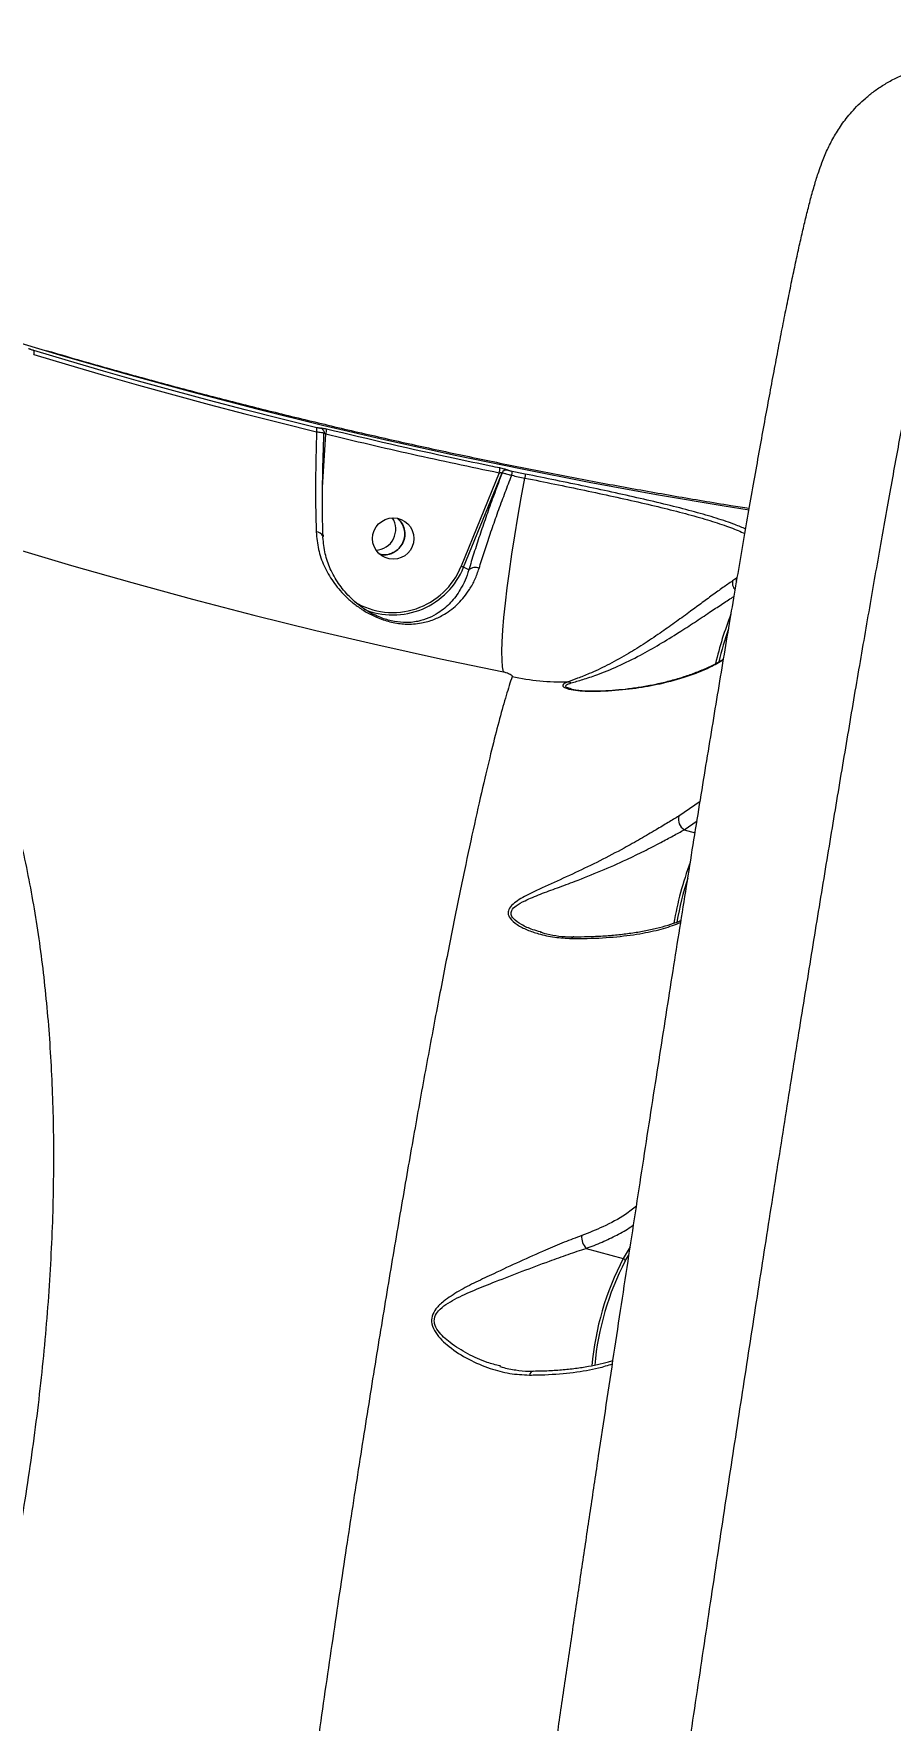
# Model space of a CAD drawing. Header units: millimetres. Extents: x -6901 to 7060, y -7557 to 6158.
# Drawn here: x 3838.4 to 4023.4, y -3463.3 to -3098.9 of the extents above; entities that cross this region are included whole.
import ezdxf

# ---------------------------------------------------------------- set-up
doc = ezdxf.new("R2010")
doc.units = ezdxf.units.MM
for name, color, linetype in [('DIKOM_ОБЪЕКТ', 7, 'Continuous'), ('DIKOM_РАЗМЕР_ЗОНА', 7, 'Continuous'), ('DIKOM_РАЗМЕР_ОБЪЕКТА', 7, 'Continuous')]:
    doc.layers.add(name, color=color, linetype=linetype)
doc.styles.add('style1', font='arial.ttf', dxfattribs={"width": 0.8})
doc.dimstyles.new('1-50', dxfattribs={"dimtxt": 300, "dimasz": 200, "dimexe": 100, "dimexo": 0, "dimgap": 100, "dimtad": 1, "dimtxsty": 'style1', "dimcen": 200, "dimclrd": 7, "dimclre": 7, "dimclrt": 7, "dimadec": 1, "dimazin": 2, "dimtfac": 1, "dimtmove": 0, "dimatfit": 2, "dimfxl": 0, "dimlwd": 25, "dimlwe": 18, "dimarcsym": 0})

# ---------------------------------------------------------------- blocks, each defined once
blk = doc.blocks.new('*D1')
at = {"layer": 'Defpoints', "color": 0, "transparency": 16777216}
for p in [(-4076.66, -462.32), (4983.51, -3127.59), (4983.51, -6854.07)]:
    blk.add_point(p, dxfattribs=at)
at = {"layer": 'DIKOM_РАЗМЕР_ОБЪЕКТА', "color": 7, "lineweight": 18, "transparency": 16777216}
for p, q in [((-4076.66, -462.32), (-4076.66, -6954.07)), ((4983.51, -3127.59), (4983.51, -6954.07))]:
    blk.add_line(p, q, dxfattribs=at)
at = {"layer": 'DIKOM_РАЗМЕР_ОБЪЕКТА', "color": 7, "lineweight": 25, "transparency": 16777216}
blk.add_line((-3876.66, -6854.07), (4783.51, -6854.07), dxfattribs=at)
at = {"layer": 'DIKOM_РАЗМЕР_ОБЪЕКТА', "color": 7, "transparency": 16777216}
for points in [[(-3876.66, -6820.74), (-3876.66, -6887.4), (-4076.66, -6854.07)], [(4783.51, -6820.74), (4783.51, -6887.4), (4983.51, -6854.07)]]:
    blk.add_solid(points, dxfattribs=at)
at = {"layer": 'DIKOM_РАЗМЕР_ОБЪЕКТА', "color": 7, "transparency": 16777216, "insert": (453.43, -6600.9), "char_height": 300, "attachment_point": 5, "style": 'style1'}
blk.add_mtext('9050', dxfattribs=at)
blk = doc.blocks.new('*D2')
at = {"layer": 'Defpoints', "color": 0, "transparency": 16777216}
for p in [(-1102.73, 4151.17), (-5819.23, -4492.42), (4721.24, -4492.42)]:
    blk.add_point(p, dxfattribs=at)
at = {"layer": 'DIKOM_РАЗМЕР_ОБЪЕКТА', "color": 7, "lineweight": 18, "transparency": 16777216}
for p, q in [((-1102.73, 4151.17), (-5919.23, 4151.17)), ((4721.24, -4492.42), (-5919.23, -4492.42))]:
    blk.add_line(p, q, dxfattribs=at)
at = {"layer": 'DIKOM_РАЗМЕР_ОБЪЕКТА', "color": 7, "lineweight": 25, "transparency": 16777216}
blk.add_line((-5819.23, 3951.17), (-5819.23, -4292.42), dxfattribs=at)
at = {"layer": 'DIKOM_РАЗМЕР_ОБЪЕКТА', "color": 7, "transparency": 16777216}
for points in [[(-5852.56, 3951.17), (-5785.89, 3951.17), (-5819.23, 4151.17)], [(-5852.56, -4292.42), (-5785.89, -4292.42), (-5819.23, -4492.42)]]:
    blk.add_solid(points, dxfattribs=at)
at = {"layer": 'DIKOM_РАЗМЕР_ОБЪЕКТА', "color": 7, "transparency": 16777216, "insert": (-6072.4, -170.63), "char_height": 300, "attachment_point": 5, "rotation": 90, "style": 'style1'}
blk.add_mtext('8650', dxfattribs=at)
blk = doc.blocks.new('*D3')
at = {"layer": 'Defpoints', "color": 0, "transparency": 16777216}
for p in [(-1553.27, 6158.28), (-6450.85, -6312.94), (5659.92, -6312.94)]:
    blk.add_point(p, dxfattribs=at)
at = {"layer": 'DIKOM_РАЗМЕР_ЗОНА', "color": 7, "lineweight": 18, "transparency": 16777216}
for p, q in [((-1553.27, 6158.28), (-6550.85, 6158.28)), ((5659.92, -6312.94), (-6550.85, -6312.94))]:
    blk.add_line(p, q, dxfattribs=at)
at = {"layer": 'DIKOM_РАЗМЕР_ЗОНА', "color": 7, "lineweight": 25, "transparency": 16777216}
blk.add_line((-6450.85, 5958.28), (-6450.85, -6112.94), dxfattribs=at)
at = {"layer": 'DIKOM_РАЗМЕР_ЗОНА', "color": 7, "transparency": 16777216}
for points in [[(-6484.18, 5958.28), (-6417.52, 5958.28), (-6450.85, 6158.28)], [(-6484.18, -6112.94), (-6417.52, -6112.94), (-6450.85, -6312.94)]]:
    blk.add_solid(points, dxfattribs=at)
at = {"layer": 'DIKOM_РАЗМЕР_ЗОНА', "color": 7, "transparency": 16777216, "insert": (-6704.02, -77.33), "char_height": 300, "attachment_point": 5, "rotation": 90, "style": 'style1'}
blk.add_mtext('12500', dxfattribs=at)
blk = doc.blocks.new('*D4')
at = {"layer": 'Defpoints', "color": 0, "transparency": 16777216}
for p in [(-5588.2, -1083.32), (7059.54, -2218.88), (7059.54, -7457.08)]:
    blk.add_point(p, dxfattribs=at)
at = {"layer": 'DIKOM_РАЗМЕР_ЗОНА', "color": 7, "lineweight": 18, "transparency": 16777216}
for p, q in [((-5588.2, -1083.32), (-5588.2, -7557.08)), ((7059.54, -2218.88), (7059.54, -7557.08))]:
    blk.add_line(p, q, dxfattribs=at)
at = {"layer": 'DIKOM_РАЗМЕР_ЗОНА', "color": 7, "lineweight": 25, "transparency": 16777216}
blk.add_line((-5388.2, -7457.08), (6859.54, -7457.08), dxfattribs=at)
at = {"layer": 'DIKOM_РАЗМЕР_ЗОНА', "color": 7, "transparency": 16777216}
for points in [[(-5388.2, -7423.74), (-5388.2, -7490.41), (-5588.2, -7457.08)], [(6859.54, -7423.74), (6859.54, -7490.41), (7059.54, -7457.08)]]:
    blk.add_solid(points, dxfattribs=at)
at = {"layer": 'DIKOM_РАЗМЕР_ЗОНА', "color": 7, "transparency": 16777216, "insert": (735.67, -7203.9), "char_height": 300, "attachment_point": 5, "style": 'style1'}
blk.add_mtext('12650', dxfattribs=at)

msp = doc.modelspace()

# ---------------------------------------------------------------- linework, layer by layer
at = {"layer": 'DIKOM_ОБЪЕКТ', "color": 7, "linetype": 'Continuous', "lineweight": 15}
for p, q in [((3900.318, -3184.154), (3900.322, -3184.157)), ((3900.773, -3196.954), (3901.484, -3185.393)), ((3938.928, -3193.771), (3930.681, -3213.971)), ((3931.201, -3214.189), (3939.532, -3193.783)), ((3939.532, -3193.783), (3939.535, -3193.786)), ((3940.661, -3193.183), (3940.658, -3193.181)), ((3900.86, -3207.153), (3900.871, -3207.514)), ((3913.635, -3211.487), (3912.948, -3211.308)), ((3932.331, -3214.763), (3931.201, -3214.189)), ((3990.143, -3216.565), (3989.303, -3217.139)), ((3954.447, -3240.446), (3954.246, -3240.392)), ((3982.304, -3264.768), (3977.692, -3267.956)), ((3978.886, -3270.891), (3981.623, -3268.974)), ((3978.886, -3270.891), (3981.212, -3271.526)), ((3948.122, -3293.058), (3947.846, -3292.977)), ((3955.052, -3294.01), (3955.092, -3294.008)), ((3957.69, -3361.335), (3965.691, -3363.518)), ((3967.211, -3360.962), (3965.691, -3363.518)), ((3966.122, -3364.045), (3966.953, -3362.648)), ((3939.251, -3386.791), (3939.058, -3386.736))]:
    msp.add_line(p, q, dxfattribs=at)
at = {"layer": 'DIKOM_ОБЪЕКТ', "color": 7, "linetype": 'Continuous', "lineweight": 15, "flags": 128}
for points in [[(3766.93, -3142.5), (3777.615, -3146.481), (3790.717, -3151.178), (3803.984, -3155.734), (3817.41, -3160.147), (3830.983, -3164.413), (3844.697, -3168.53), (3858.541, -3172.494), (3872.507, -3176.304), (3886.586, -3179.957), (3900.767, -3183.451), (3915.043, -3186.782), (3929.403, -3189.95), (3943.839, -3192.951), (3958.34, -3195.785), (3972.898, -3198.448), (3987.502, -3200.94), (3992.854, -3201.808)], [(3838.389, -3168.232), (3845.894, -3170.481), (3853.438, -3172.683), (3861.022, -3174.838), (3868.644, -3176.946), (3876.301, -3179.006), (3883.993, -3181.018), (3891.717, -3182.982), (3899.472, -3184.896)], [(3899.525, -3184.034), (3891.764, -3182.118), (3884.034, -3180.154), (3876.337, -3178.14), (3868.674, -3176.079), (3861.047, -3173.969), (3853.458, -3171.812), (3845.908, -3169.608), (3838.398, -3167.358)], [(3939.816, -3236.773), (3939.625, -3235.68), (3939.518, -3234.222), (3939.496, -3232.412), (3939.559, -3230.262), (3939.706, -3227.79), (3939.937, -3225.014), (3940.25, -3221.957), (3940.641, -3218.643), (3941.109, -3215.096), (3941.65, -3211.345), (3942.259, -3207.419), (3942.931, -3203.348), (3943.662, -3199.165), (3944.445, -3194.901)], [(3941.607, -3194.324), (3941.961, -3194.396), (3942.316, -3194.469), (3942.671, -3194.541), (3943.025, -3194.613), (3943.38, -3194.686), (3943.735, -3194.758), (3944.09, -3194.829), (3944.445, -3194.901)], [(3944.53, -3194.047), (3944.175, -3193.975), (3943.82, -3193.903), (3943.464, -3193.831), (3943.109, -3193.758), (3942.754, -3193.686), (3942.399, -3193.614), (3942.045, -3193.541), (3941.69, -3193.469)], [(3799.042, -3198.62), (3808.203, -3201.742), (3820.842, -3205.891), (3833.618, -3209.902), (3846.526, -3213.774), (3859.555, -3217.504), (3872.697, -3221.089), (3885.945, -3224.528), (3899.29, -3227.818), (3912.722, -3230.957), (3926.234, -3233.942), (3939.816, -3236.773)], [(3900.842, -3207.717), (3900.858, -3207.524), (3900.857, -3207.516)]]:
    msp.add_lwpolyline(points, dxfattribs=at)
at = {"layer": 'DIKOM_ОБЪЕКТ', "color": 7, "linetype": 'Continuous', "lineweight": 15}
msp.add_circle((3916.026, -3207.983), 4.471, dxfattribs=at)
for centre, radius, start, end in [((3837.411, -3167.785), 1.076, 335.46281, 23.38037), ((3897.983, -3184.372), 1.579, 340.61792, 12.37147), ((3900.087, -3185.106), 0.979, 49.50178, 76.30462), ((3900.089, -3185.108), 0.979, 49.96993, 76.28315), ((3900.081, -3185.108), 0.984, 31.30523, 49.36995), ((3899.252, -3184.606), 2.366, 340.5698, 5.87967), ((3936.618, -3193.054), 2.419, 342.75908, 7.6112), ((3940.461, -3194.166), 1.005, 78.69681, 157.59166), ((3940.464, -3194.169), 1.005, 78.69681, 157.59166), ((3939.14, -3193.653), 2.556, 344.77601, 4.12552), ((3912.045, -3205.994), 4.519, 272.85842, 33.25272), ((3899.41, -3208.141), 1.577, 23.37602, 90.9842), ((3915.905, -3208.035), 15.924, 238.86337, 338.11192), ((3915.94, -3208.032), 16.456, 247.51098, 338.02775), ((3924.292, -3229.956), 17.215, 66.33793, 68.21348), ((3933.692, -3216.271), 2.031, 64.53287, 132.06529), ((3991.9, -3216.988), 1.808, 166.48597, 193.08707), ((4054.256, -3250.585), 70.369, 158.10951, 167.19983), ((4056.345, -3251.183), 71.941, 160.74819, 166.68283), ((3952.666, -3188.014), 50.956, 257.56538, 271.16895), ((3953.557, -3240.661), 1.708, 60.04453, 85.02682), ((3980.234, -3268.633), 2.63, 165.10109, 239.18695), ((4047.369, -3303.055), 71.743, 159.53255, 170.40089), ((4047.075, -3302.967), 70.835, 162.20828, 170.13667), ((3955.178, -3294.734), 0.734, 99.83075, 150.87828), ((3960.166, -3358.918), 3.461, 174.04132, 224.30983), ((4020.707, -3392.184), 62.036, 152.47843, 174.96335), ((4019.462, -3391.839), 60.147, 152.47683, 174.97295), ((3965.575, -3364.053), 0.548, 0.91014, 77.74494), ((3946.498, -3388.891), 1.084, 103.3508, 169.57677)]:
    msp.add_arc(centre, radius, start, end, dxfattribs=at)
for points, knots in [([(3900.544, -4139.667), (3899.505, -4139.576), (3897.444, -4139.394), (3894.434, -4138.726), (3891.559, -4137.799), (3888.852, -4136.614), (3886.335, -4135.211), (3884.026, -4133.623), (3881.943, -4131.892), (3880.097, -4130.063), (3878.494, -4128.185), (3877.128, -4126.306), (3875.986, -4124.465), (3875.045, -4122.692), (3874.278, -4121.003), (3873.656, -4119.402), (3873.154, -4117.883), (3872.749, -4116.431), (3872.421, -4115.024), (3872.156, -4113.64), (3871.941, -4112.244), (3871.769, -4110.788), (3871.632, -4109.188), (3871.527, -4107.278), (3871.466, -4104.721), (3871.485, -4101.719), (3871.58, -4098.351), (3871.724, -4094.948), (3871.919, -4091.308), (3872.164, -4087.378), (3872.452, -4083.257), (3872.781, -4078.915), (3873.152, -4074.318), (3873.565, -4069.463), (3874.021, -4064.347), (3874.518, -4058.964), (3875.057, -4053.307), (3875.636, -4047.391), (3876.257, -4041.213), (3876.918, -4034.777), (3877.62, -4028.068), (3878.363, -4021.093), (3879.145, -4013.872), (3879.963, -4006.428), (3880.816, -3998.769), (3881.707, -3990.873), (3882.636, -3982.73), (3883.604, -3974.337), (3884.608, -3965.722), (3885.648, -3956.884), (3886.725, -3947.819), (3887.836, -3938.536), (3888.98, -3929.061), (3890.156, -3919.396), (3891.364, -3909.54), (3892.605, -3899.479), (3893.877, -3889.239), (3895.176, -3878.849), (3896.499, -3868.331), (3897.851, -3857.653), (3899.23, -3846.812), (3900.64, -3835.798), (3902.074, -3824.653), (3903.532, -3813.374), (3905.016, -3801.96), (3906.525, -3790.413), (3908.053, -3778.769), (3909.601, -3767.036), (3911.166, -3755.224), (3912.751, -3743.313), (3914.354, -3731.319), (3915.973, -3719.262), (3917.605, -3707.158), (3919.248, -3695.03), (3920.901, -3682.87), (3922.568, -3670.665), (3924.251, -3658.389), (3925.95, -3646.052), (3927.661, -3633.669), (3929.384, -3621.256), (3931.115, -3608.83), (3932.852, -3596.41), (3934.593, -3584.013), (3936.335, -3571.656), (3938.076, -3559.356), (3939.813, -3547.129), (3941.545, -3534.988), (3943.273, -3522.924), (3945.001, -3510.906), (3946.733, -3498.911), (3948.468, -3486.944), (3950.201, -3475.041), (3951.927, -3463.236), (3953.64, -3451.565), (3955.338, -3440.043), (3957.027, -3428.636), (3958.707, -3417.337), (3960.379, -3406.147), (3962.036, -3395.096), (3963.682, -3384.183), (3965.314, -3373.404), (3966.933, -3362.77), (3968.533, -3352.311), (3970.115, -3342.019), (3971.681, -3331.889), (3973.231, -3321.912), (3974.761, -3312.126), (3976.263, -3302.564), (3977.737, -3293.245), (3979.187, -3284.133), (3980.615, -3275.22), (3982.02, -3266.504), (3983.399, -3258.017), (3984.75, -3249.756), (3986.076, -3241.72), (3987.375, -3233.905), (3988.643, -3226.349), (3989.879, -3219.046), (3991.084, -3211.996), (3992.263, -3205.179), (3993.409, -3198.615), (3994.522, -3192.325), (3995.596, -3186.326), (3996.636, -3180.605), (3997.644, -3175.142), (3998.621, -3169.935), (3999.566, -3164.994), (4000.478, -3160.324), (4001.359, -3155.919), (4002.21, -3151.773), (4003.032, -3147.888), (4003.828, -3144.254), (4004.607, -3140.845), (4005.383, -3137.613), (4006.185, -3134.481), (4006.996, -3131.574), (4007.778, -3129.068), (4008.488, -3127.054), (4009.119, -3125.453), (4009.726, -3124.058), (4010.375, -3122.707), (4011.087, -3121.372), (4011.882, -3120.026), (4012.784, -3118.654), (4013.82, -3117.243), (4015.019, -3115.792), (4016.409, -3114.307), (4018.016, -3112.81), (4019.853, -3111.336), (4021.925, -3109.929), (4024.222, -3108.638), (4026.717, -3107.513), (4029.376, -3106.596), (4032.159, -3105.921), (4035.123, -3105.494), (4038.215, -3105.369), (4041.367, -3105.551), (4043.407, -3105.941), (4044.41, -3106.132)], [0, 0, 0, 0, 0.0020741, 0.0041177, 0.0061247, 0.008098, 0.0100395, 0.0119499, 0.0138285, 0.0156739, 0.0174846, 0.0192621, 0.0210146, 0.0227602, 0.0245236, 0.0263342, 0.0282355, 0.0302786, 0.0325254, 0.0350533, 0.0379639, 0.041401, 0.0455875, 0.0509204, 0.0582876, 0.0691485, 0.0781266, 0.0865639, 0.0955044, 0.1040379, 0.1123062, 0.1204692, 0.128566, 0.1365944, 0.144577, 0.152532, 0.1604741, 0.1684166, 0.176294, 0.1841687, 0.1920681, 0.1999756, 0.2078697, 0.2157302, 0.2235391, 0.2313244, 0.2391775, 0.2470169, 0.2548504, 0.262686, 0.270529, 0.278387, 0.2862423, 0.2940472, 0.3018834, 0.3097363, 0.3175899, 0.3254248, 0.3332252, 0.3409881, 0.3488273, 0.3566523, 0.3644712, 0.3722913, 0.3801184, 0.3879597, 0.3958105, 0.4036117, 0.411422, 0.4192425, 0.4270661, 0.4348831, 0.4426859, 0.4504763, 0.4582277, 0.465998, 0.4737967, 0.4816188, 0.4894591, 0.4973119, 0.5051717, 0.5130324, 0.5208868, 0.5287295, 0.5365551, 0.5443582, 0.5521338, 0.559882, 0.567639, 0.5754453, 0.5832821, 0.5911331, 0.5989796, 0.606802, 0.6145841, 0.6223487, 0.6301659, 0.6379737, 0.6457791, 0.6535892, 0.6614095, 0.6692488, 0.6770816, 0.6848841, 0.6927291, 0.7005965, 0.7084651, 0.7163087, 0.7241075, 0.7318766, 0.739719, 0.7475508, 0.7553798, 0.7632128, 0.7710559, 0.7789171, 0.7868067, 0.7946183, 0.802477, 0.8103647, 0.8182641, 0.8261545, 0.8340166, 0.8418471, 0.8497266, 0.8576561, 0.865599, 0.8735687, 0.881581, 0.8896547, 0.8978076, 0.9059912, 0.9143475, 0.9229451, 0.9319388, 0.9417351, 0.9503408, 0.956209, 0.9602405, 0.9636213, 0.966485, 0.9689707, 0.9711835, 0.9732045, 0.9750994, 0.9769218, 0.9787156, 0.9805086, 0.9823205, 0.9841645, 0.9860412, 0.9879441, 0.9898648, 0.991796, 0.993733, 0.995868, 0.9979674, 1, 1, 1, 1]), ([(3900.555, -4139.562), (3900.48, -4139.585), (3900.202, -4139.669), (3899.836, -4138.889), (3899.471, -4137.184), (3899.244, -4134.457), (3899.147, -4130.811), (3899.185, -4126.271), (3899.351, -4120.876), (3899.638, -4114.668), (3900.048, -4107.612), (3900.587, -4099.642), (3901.259, -4090.734), (3902.067, -4080.881), (3903.005, -4070.19), (3904.059, -4058.79), (3905.226, -4046.721), (3906.498, -4034.031), (3907.883, -4020.632), (3909.394, -4006.413), (3911.032, -3991.367), (3912.799, -3975.5), (3914.673, -3958.989), (3916.633, -3942.037), (3918.671, -3924.686), (3920.781, -3906.986), (3922.979, -3888.797), (3925.284, -3869.975), (3927.696, -3850.529), (3930.213, -3830.477), (3932.806, -3810.047), (3935.447, -3789.476), (3938.128, -3768.805), (3940.845, -3748.072), (3943.615, -3727.125), (3946.463, -3705.799), (3949.386, -3684.118), (3952.381, -3662.114), (3955.414, -3640.038), (3958.606, -3617.024), (3961.957, -3593.108), (3965.462, -3568.347), (3969.01, -3543.535), (3972.594, -3518.734), (3976.203, -3494.009), (3979.622, -3470.835), (3982.842, -3449.212), (3985.863, -3429.108), (3988.861, -3409.339), (3991.859, -3389.756), (3994.85, -3370.404), (3997.83, -3351.325), (4000.763, -3332.742), (4003.615, -3314.874), (4006.381, -3297.734), (4009.061, -3281.324), (4011.677, -3265.5), (4014.25, -3250.148), (4016.771, -3235.318), (4019.236, -3221.049), (4021.615, -3207.511), (4023.883, -3194.847), (4026.04, -3183.06), (4028.085, -3172.136), (4030.034, -3161.992), (4031.9, -3152.557), (4033.676, -3143.88), (4035.358, -3135.997), (4036.922, -3129.004), (4038.35, -3122.974), (4039.644, -3117.893), (4040.808, -3113.732), (4041.852, -3110.456), (4042.786, -3108.028), (4043.592, -3106.588), (4044.131, -3105.998), (4044.353, -3106.184), (4044.396, -3106.22)], [0, 0, 0, 0, 0.0049121, 0.0181185, 0.0317037, 0.0453015, 0.0588994, 0.0724847, 0.0857113, 0.0989494, 0.1121874, 0.1254139, 0.139026, 0.1526507, 0.1662752, 0.1798874, 0.1931151, 0.2063542, 0.2195934, 0.2328211, 0.2464335, 0.2600585, 0.2736833, 0.2872957, 0.3005063, 0.3137283, 0.3269502, 0.3401608, 0.353754, 0.3673596, 0.3809653, 0.3945585, 0.4077703, 0.4209934, 0.4342166, 0.4474283, 0.4610237, 0.4746316, 0.4882393, 0.5018347, 0.5171176, 0.5324094, 0.5476921, 0.563305, 0.5789274, 0.5945402, 0.6077693, 0.6210097, 0.6342501, 0.6474791, 0.6610927, 0.6747186, 0.6883445, 0.701958, 0.7151644, 0.7283821, 0.7415998, 0.7548061, 0.7683948, 0.7819958, 0.7955968, 0.8091855, 0.8224134, 0.8356529, 0.8488924, 0.8621204, 0.8757345, 0.8893612, 0.902988, 0.9166022, 0.9298257, 0.9430606, 0.9562955, 0.9695187, 0.9831283, 0.9967504, 1, 1, 1, 1]), ([(3838.398, -3167.358), (3838.396, -3167.357), (3838.294, -3167.325), (3838.081, -3167.26), (3837.814, -3167.169), (3837.577, -3167.084), (3837.382, -3167.009), (3837.307, -3166.973), (3837.272, -3166.956)], [0, 0, 0, 0, 0.0043689, 0.2198046, 0.4354977, 0.5682583, 0.7938347, 1, 1, 1, 1]), ([(3841.065, -3167.332), (3844.075, -3168.214), (3850.691, -3170.153), (3861.068, -3173.05), (3872.168, -3176.044), (3883.405, -3178.952), (3894.765, -3181.775), (3906.24, -3184.507), (3917.819, -3187.146), (3929.493, -3189.688), (3941.251, -3192.129), (3953.083, -3194.467), (3964.978, -3196.701), (3976.929, -3198.82), (3986.246, -3200.403), (3991.585, -3201.241), (3992.916, -3201.45)], [0, 0, 0, 0, 0.0627397, 0.1378776, 0.2132238, 0.2887606, 0.3644729, 0.4403448, 0.5163602, 0.5925023, 0.6687564, 0.7451065, 0.8215356, 0.8980298, 0.9745713, 1, 1, 1, 1]), ([(3900.322, -3184.157), (3900.323, -3184.159), (3900.337, -3184.171), (3900.315, -3184.183), (3900.2, -3184.173), (3900.022, -3184.144), (3899.804, -3184.1), (3899.612, -3184.054), (3899.525, -3184.034)], [0, 0, 0, 0, 0.0340149, 0.252257, 0.4705492, 0.5978862, 0.8193153, 1, 1, 1, 1]), ([(3901.606, -3184.363), (3901.442, -3184.324), (3901.113, -3184.247), (3900.7, -3184.164), (3900.416, -3184.122), (3900.296, -3184.122), (3900.312, -3184.145), (3900.318, -3184.154)], [0, 0, 0, 0, 0.218276, 0.4367802, 0.6530186, 0.8657442, 1, 1, 1, 1]), ([(3900.719, -3184.359), (3900.777, -3184.414), (3900.907, -3184.537), (3901.039, -3184.807), (3901.105, -3185.039), (3901.079, -3185.164), (3901.077, -3185.175)], [0, 0, 0, 0, 0.2619298, 0.5898063, 0.9657869, 1, 1, 1, 1]), ([(3939.015, -3192.734), (3938.368, -3192.601), (3935.132, -3191.937), (3922.625, -3189.31), (3910.829, -3186.534), (3901.606, -3184.363)], [0, 0, 0, 0, 0.0517091, 0.2585525, 1, 1, 1, 1]), ([(3899.472, -3184.896), (3899.414, -3186.868), (3899.306, -3190.499), (3899.247, -3195.651), (3899.247, -3201.007), (3899.333, -3204.518), (3899.383, -3206.564)], [0, 0, 0, 0, 0.2580733, 0.4750024, 0.6940741, 1, 1, 1, 1]), ([(3899.472, -3184.896), (3899.646, -3184.922), (3900.034, -3184.981), (3900.469, -3185.052), (3900.825, -3185.114), (3901.055, -3185.16), (3901.097, -3185.176), (3901.07, -3185.178), (3901.066, -3185.178)], [0, 0, 0, 0, 0.1804893, 0.4029072, 0.5309856, 0.7496304, 0.966393, 1, 1, 1, 1]), ([(3900.835, -3207.328), (3900.811, -3206.199), (3900.76, -3203.811), (3900.743, -3199.911), (3900.774, -3195.706), (3900.865, -3190.792), (3900.992, -3187.238), (3901.066, -3185.178)], [0, 0, 0, 0, 0.1670355, 0.3530646, 0.5445473, 0.7360323, 1, 1, 1, 1]), ([(3901.062, -3185.168), (3901.062, -3185.166), (3901.059, -3185.157), (3901.097, -3185.169), (3901.191, -3185.216), (3901.326, -3185.294), (3901.43, -3185.359), (3901.484, -3185.393)], [0, 0, 0, 0, 0.0559581, 0.2757573, 0.5062911, 0.7491066, 1, 1, 1, 1]), ([(3901.484, -3185.393), (3907.704, -3186.874), (3920.146, -3189.838), (3932.667, -3192.46), (3938.928, -3193.771)], [0, 0, 0, 0, 0.4999169, 1, 1, 1, 1]), ([(3939.535, -3193.786), (3938.815, -3195.701), (3937.587, -3198.966), (3935.994, -3203.463), (3934.67, -3207.345), (3933.432, -3211.144), (3932.698, -3213.557), (3932.331, -3214.763)], [0, 0, 0, 0, 0.2590525, 0.4416225, 0.6241958, 0.8120981, 1, 1, 1, 1]), ([(3934.565, -3214.437), (3934.914, -3213.312), (3935.613, -3211.061), (3936.81, -3207.454), (3938.112, -3203.696), (3939.485, -3199.904), (3940.663, -3196.765), (3941.371, -3194.933), (3941.607, -3194.324)], [0, 0, 0, 0, 0.1827957, 0.3655951, 0.5537498, 0.7418988, 0.9141934, 1, 1, 1, 1]), ([(3938.928, -3193.771), (3938.992, -3193.764), (3939.118, -3193.751), (3939.296, -3193.743), (3939.435, -3193.748), (3939.513, -3193.763), (3939.527, -3193.777), (3939.532, -3193.783)], [0, 0, 0, 0, 0.2317369, 0.4562308, 0.6691021, 0.8722731, 1, 1, 1, 1]), ([(3940.658, -3193.181), (3940.64, -3193.169), (3940.594, -3193.139), (3940.377, -3193.064), (3940.001, -3192.958), (3939.525, -3192.842), (3939.185, -3192.77), (3939.015, -3192.734)], [0, 0, 0, 0, 0.1342555, 0.3469639, 0.5632339, 0.7817253, 1, 1, 1, 1]), ([(3939.535, -3193.786), (3939.582, -3193.791), (3939.682, -3193.803), (3940.019, -3193.883), (3940.455, -3193.995), (3940.971, -3194.137), (3941.394, -3194.261), (3941.607, -3194.324)], [0, 0, 0, 0, 0.2044402, 0.4300949, 0.5634256, 0.7803213, 1, 1, 1, 1]), ([(3941.69, -3193.469), (3941.688, -3193.468), (3941.579, -3193.448), (3941.361, -3193.398), (3941.103, -3193.334), (3940.886, -3193.274), (3940.723, -3193.221), (3940.681, -3193.195), (3940.661, -3193.183)], [0, 0, 0, 0, 0.0042731, 0.2198002, 0.4355887, 0.5682693, 0.7938496, 1, 1, 1, 1]), ([(3944.53, -3194.047), (3944.536, -3194.068), (3944.549, -3194.111), (3944.536, -3194.308), (3944.503, -3194.576), (3944.464, -3194.793), (3944.445, -3194.901)], [0, 0, 0, 0, 0.2500003, 0.4999372, 0.7498756, 1, 1, 1, 1]), ([(3944.445, -3194.901), (3946.602, -3195.34), (3950.905, -3196.214), (3957.336, -3197.557), (3963.611, -3198.903), (3969.623, -3200.248), (3975.273, -3201.59), (3980.448, -3202.928), (3985.043, -3204.265), (3988.987, -3205.586), (3990.988, -3206.468), (3991.967, -3206.899)], [0, 0, 0, 0, 0.1120643, 0.2234587, 0.3348795, 0.4469463, 0.5581415, 0.670153, 0.7817288, 0.8931147, 1, 1, 1, 1]), ([(3992.133, -3205.939), (3991.388, -3205.613), (3989.593, -3204.826), (3985.88, -3203.59), (3981.21, -3202.227), (3975.935, -3200.863), (3970.181, -3199.495), (3964.052, -3198.123), (3957.662, -3196.752), (3951.11, -3195.384), (3946.725, -3194.493), (3944.53, -3194.047)], [0, 0, 0, 0, 0.081663, 0.1967075, 0.3113851, 0.426149, 0.5411236, 0.6559865, 0.7703224, 0.8850653, 1, 1, 1, 1]), ([(3716.917, -3715.414), (3720.24, -3710.244), (3726.886, -3699.903), (3736.575, -3683.811), (3746.031, -3667.322), (3755.53, -3649.84), (3764.98, -3631.426), (3774.3, -3612.101), (3783.238, -3592.337), (3791.737, -3572.184), (3799.753, -3551.702), (3807.023, -3531.556), (3813.555, -3511.817), (3819.372, -3492.539), (3824.635, -3473.19), (3829.297, -3453.835), (3833.325, -3434.542), (3836.698, -3415.328), (3839.369, -3396.277), (3841.314, -3377.376), (3842.479, -3358.926), (3842.847, -3341.362), (3842.467, -3324.789), (3841.403, -3309.21), (3839.64, -3294.177), (3837.159, -3279.766), (3833.957, -3266.041), (3830.133, -3253.379), (3825.736, -3241.777), (3820.818, -3231.22), (3815.291, -3221.438), (3809.095, -3212.604), (3804.219, -3206.538), (3801.269, -3203.768), (3800.77, -3203.299)], [0, 0, 0, 0, 0.02906, 0.0581197, 0.0874691, 0.1168182, 0.149263, 0.1817327, 0.214177, 0.2475781, 0.2810064, 0.3144066, 0.3458309, 0.3772784, 0.4087021, 0.4410328, 0.4733895, 0.5057198, 0.5392198, 0.5727198, 0.6067006, 0.6406819, 0.6725974, 0.7045382, 0.7364541, 0.7693002, 0.8021729, 0.8350193, 0.8663578, 0.897719, 0.9290577, 0.9612415, 0.9934497, 1, 1, 1, 1]), ([(3916.967, -3203.639), (3917.268, -3203.928), (3917.932, -3204.565), (3918.47, -3205.923), (3918.579, -3207.448), (3918.166, -3208.933), (3917.291, -3210.201), (3916.052, -3211.103), (3914.764, -3211.513), (3913.949, -3211.494), (3913.635, -3211.487)], [0, 0, 0, 0, 0.1110044, 0.2451733, 0.3793371, 0.5135078, 0.6476728, 0.7818341, 0.9160042, 1, 1, 1, 1]), ([(3916.084, -3210.995), (3916.509, -3210.717), (3917.358, -3210.162), (3918.197, -3208.854), (3918.587, -3207.368), (3918.45, -3205.845), (3917.9, -3204.516), (3917.243, -3203.905), (3916.954, -3203.637)], [0, 0, 0, 0, 0.172951, 0.3458799, 0.5188224, 0.691767, 0.8647288, 1, 1, 1, 1]), ([(3899.383, -3206.564), (3899.501, -3207.83), (3899.739, -3210.362), (3901.035, -3213.958), (3902.932, -3217.32), (3905.128, -3219.942), (3907.284, -3221.895), (3909.07, -3223.203), (3910.9, -3224.282), (3913.016, -3225.28), (3915.66, -3226.132), (3918.309, -3226.49), (3920.44, -3226.46), (3922.546, -3226.186), (3924.81, -3225.527), (3927.495, -3224.19), (3930.16, -3222.111), (3932.266, -3219.477), (3933.717, -3216.868), (3934.283, -3215.247), (3934.565, -3214.437)], [0, 0, 0, 0, 0.0727764, 0.1456248, 0.2220865, 0.298516, 0.3409264, 0.383292, 0.4164834, 0.4496116, 0.4986425, 0.5477882, 0.5808436, 0.6139659, 0.6710808, 0.7283162, 0.8132036, 0.8980743, 0.9490463, 1, 1, 1, 1]), ([(3932.331, -3214.763), (3932.084, -3215.517), (3931.587, -3217.035), (3930.322, -3219.46), (3928.468, -3221.938), (3926.148, -3223.899), (3923.762, -3225.186), (3921.779, -3225.829), (3919.892, -3226.114), (3918.007, -3226.168), (3915.608, -3225.857), (3913.218, -3225.074), (3911.321, -3224.161), (3909.671, -3223.164), (3908.056, -3221.954), (3906.104, -3220.149), (3904.112, -3217.72), (3902.385, -3214.615), (3901.189, -3211.274), (3900.958, -3208.912), (3900.842, -3207.717)], [0, 0, 0, 0, 0.0515562, 0.1037787, 0.1890734, 0.2766028, 0.3332115, 0.3909235, 0.4225535, 0.4549601, 0.5012682, 0.5475066, 0.5791746, 0.6117657, 0.6537257, 0.6963007, 0.7731224, 0.851625, 0.9249645, 1, 1, 1, 1]), ([(3912.964, -3211.312), (3913.212, -3211.385), (3913.941, -3211.599), (3915.05, -3211.447), (3915.796, -3211.12), (3916.084, -3210.995)], [0, 0, 0, 0, 0.2406321, 0.7076283, 1, 1, 1, 1]), ([(3989.303, -3217.139), (3988.617, -3217.607), (3987.245, -3218.544), (3984.921, -3220.228), (3982.458, -3222.04), (3979.723, -3224.061), (3976.774, -3226.208), (3973.449, -3228.558), (3969.949, -3230.901), (3966.11, -3233.281), (3962.182, -3235.432), (3958.694, -3237.071), (3955.768, -3238.207), (3954.392, -3238.709), (3953.705, -3238.96)], [0, 0, 0, 0, 0.0646444, 0.1293343, 0.1963564, 0.2634154, 0.3430294, 0.4226932, 0.518014, 0.6133866, 0.726674, 0.8399777, 0.9200803, 1, 1, 1, 1]), ([(3989.303, -3217.139), (3989.296, -3217.168), (3989.25, -3217.349), (3989.236, -3217.747), (3989.387, -3218.343), (3989.614, -3218.836), (3989.814, -3219.065), (3989.867, -3219.127)], [0, 0, 0, 0, 0.05155, 0.3201629, 0.6073652, 0.8946138, 1, 1, 1, 1]), ([(3954.41, -3239.181), (3955.24, -3238.943), (3956.903, -3238.467), (3960.395, -3237.34), (3964.51, -3235.643), (3969.097, -3233.375), (3973.523, -3230.86), (3977.451, -3228.442), (3981.082, -3226.086), (3984.174, -3224.033), (3986.93, -3222.202), (3988.689, -3221.046), (3989.537, -3220.517), (3989.643, -3220.451)], [0, 0, 0, 0, 0.09322, 0.1867109, 0.3199073, 0.4530574, 0.5630073, 0.6728604, 0.7603793, 0.8478148, 0.9188304, 0.9897808, 1, 1, 1, 1]), ([(3959.141, -3240.971), (3960.241, -3240.941), (3963.567, -3240.852), (3968.516, -3240.335), (3974.267, -3239.289), (3979.647, -3237.775), (3984.16, -3236.009), (3986.401, -3234.697), (3987.336, -3234.148)], [0, 0, 0, 0, 0.0820756, 0.2480242, 0.4142371, 0.6293421, 0.8452082, 1, 1, 1, 1]), ([(3959.408, -3240.903), (3960.028, -3240.892), (3961.637, -3240.864), (3964.117, -3240.697), (3966.92, -3240.414), (3969.73, -3240.01), (3972.577, -3239.481), (3975.425, -3238.825), (3978.209, -3238.04), (3980.877, -3237.132), (3983.409, -3236.099), (3985.594, -3235.063), (3986.828, -3234.343), (3987.355, -3234.035)], [0, 0, 0, 0, 0.0460821, 0.1195872, 0.1977428, 0.2815171, 0.371967, 0.470562, 0.5739816, 0.6816886, 0.794134, 0.9119433, 1, 1, 1, 1]), ([(3941.693, -3237.775), (3941.274, -3239.084), (3940.434, -3241.702), (3939.012, -3246.803), (3937.478, -3252.743), (3935.755, -3259.878), (3933.83, -3268.332), (3931.692, -3278.229), (3929.428, -3289.201), (3927.051, -3301.198), (3924.575, -3314.17), (3922.038, -3327.941), (3919.45, -3342.476), (3916.823, -3357.704), (3914.139, -3373.73), (3911.413, -3390.48), (3908.66, -3407.881), (3905.834, -3426.246), (3902.944, -3445.588), (3899.993, -3465.881), (3897.049, -3486.667), (3894.161, -3507.566), (3891.334, -3528.515), (3888.57, -3549.446), (3885.832, -3570.591), (3883.129, -3591.849), (3880.471, -3613.12), (3877.878, -3634.204), (3875.351, -3655.065), (3872.889, -3675.676), (3870.479, -3696.114), (3868.132, -3716.281), (3865.849, -3736.129), (3864.39, -3749.015), (3863.661, -3755.448)], [0, 0, 0, 0, 0.028458, 0.0569512, 0.0854443, 0.1139021, 0.1459254, 0.178052, 0.21023, 0.2424064, 0.2745295, 0.3065503, 0.337558, 0.3686636, 0.3998177, 0.4309709, 0.4620733, 0.4930793, 0.5259479, 0.5588751, 0.5918026, 0.6246714, 0.6561669, 0.687761, 0.7194066, 0.7510543, 0.7826519, 0.8141501, 0.8450488, 0.8760379, 0.9070734, 0.9381094, 0.9691, 1, 1, 1, 1]), ([(3939.816, -3236.773), (3939.916, -3236.795), (3940.125, -3236.841), (3940.511, -3236.954), (3940.915, -3237.103), (3941.386, -3237.329), (3941.613, -3237.511), (3941.705, -3237.672), (3941.698, -3237.734), (3941.693, -3237.775)], [0, 0, 0, 0, 0.0767445, 0.1604996, 0.3173895, 0.4661133, 0.7624964, 0.8428298, 1, 1, 1, 1]), ([(3953.705, -3238.96), (3953.343, -3239.116), (3952.683, -3239.4), (3952.52, -3239.857), (3953.209, -3240.325), (3954.792, -3240.708), (3956.878, -3240.948), (3958.386, -3240.963), (3959.141, -3240.971)], [0, 0, 0, 0, 0.1672621, 0.3043096, 0.4416586, 0.6370121, 0.8182913, 1, 1, 1, 1]), ([(3954.246, -3240.392), (3954.057, -3240.346), (3953.49, -3240.208), (3953.141, -3239.892), (3953.372, -3239.517), (3954.04, -3239.301), (3954.41, -3239.181)], [0, 0, 0, 0, 0.1328536, 0.3992561, 0.6666428, 1, 1, 1, 1]), ([(3954.238, -3240.422), (3954.311, -3240.445), (3954.533, -3240.514), (3955.181, -3240.645), (3956.191, -3240.79), (3957.604, -3240.888), (3958.735, -3240.931), (3959.378, -3240.9), (3959.401, -3240.899)], [0, 0, 0, 0, 0.0783894, 0.2395254, 0.4340412, 0.6944074, 0.9893834, 1, 1, 1, 1]), ([(3959.141, -3240.971), (3959.159, -3240.962), (3959.246, -3240.919), (3959.337, -3240.916), (3959.409, -3240.914)], [0, 0, 0, 0, 0.2092311, 1, 1, 1, 1]), ([(3977.692, -3267.956), (3976.932, -3268.408), (3975.41, -3269.313), (3972.611, -3271.008), (3969.418, -3272.879), (3965.33, -3275.178), (3960.604, -3277.645), (3955.299, -3280.227), (3950.041, -3282.58), (3946.126, -3284.393), (3943.573, -3285.756), (3942.116, -3286.715), (3941.049, -3287.762), (3940.709, -3288.925), (3941.235, -3290.194), (3942.74, -3291.449), (3944.915, -3292.557), (3947.661, -3293.49), (3950.868, -3294.193), (3953.313, -3294.315), (3954.536, -3294.377)], [0, 0, 0, 0, 0.047841, 0.0957327, 0.1551301, 0.2146203, 0.3020683, 0.3896666, 0.4817495, 0.5736898, 0.6070725, 0.6403863, 0.6772295, 0.7075565, 0.7379235, 0.7828325, 0.8291219, 0.8755389, 0.9377621, 1, 1, 1, 1]), ([(3947.846, -3292.977), (3947.28, -3292.82), (3945.798, -3292.412), (3943.722, -3291.469), (3942.044, -3290.319), (3941.375, -3289.2), (3941.535, -3288.199), (3942.604, -3287.17), (3944.756, -3286.038), (3947.783, -3284.786), (3951.457, -3283.441), (3955.823, -3281.843), (3960.826, -3279.832), (3965.856, -3277.622), (3970.206, -3275.513), (3973.571, -3273.779), (3976.508, -3272.187), (3978.094, -3271.323), (3978.886, -3270.891)], [0, 0, 0, 0, 0.0355761, 0.0930619, 0.144731, 0.1750614, 0.2053127, 0.2441287, 0.2958447, 0.3715606, 0.4477102, 0.5237549, 0.6323406, 0.7407611, 0.8136607, 0.8864363, 0.9432609, 1, 1, 1, 1]), ([(4061.127, -3275.335), (4060.311, -3280.576), (4058.678, -3291.063), (4056.144, -3307.544), (4053.556, -3324.536), (4050.884, -3342.231), (4048.131, -3360.609), (4045.3, -3379.659), (4042.422, -3399.165), (4039.53, -3418.897), (4036.629, -3438.814), (4033.723, -3458.872), (4030.79, -3479.224), (4027.808, -3500.027), (4024.778, -3521.262), (4021.705, -3542.901), (4018.624, -3564.697), (4015.57, -3586.406), (4012.545, -3607.99), (4009.555, -3629.418), (4006.578, -3650.844), (4003.591, -3672.435), (4000.599, -3694.155), (3997.608, -3715.97), (3994.653, -3737.626), (3991.768, -3758.868), (3988.959, -3779.669), (3986.226, -3800.01), (3983.549, -3820.057), (3980.906, -3839.96), (3978.307, -3859.677), (3975.758, -3879.166), (3973.288, -3898.2), (3970.772, -3917.764), (3968.237, -3937.703), (3965.695, -3957.933), (3964.118, -3970.723), (3963.329, -3977.116)], [0, 0, 0, 0, 0.0277158, 0.0554553, 0.083195, 0.110911, 0.139432, 0.1679791, 0.1965261, 0.2250473, 0.2527592, 0.2804947, 0.3082303, 0.3359422, 0.3644571, 0.3929981, 0.4215388, 0.4500535, 0.4777908, 0.5055522, 0.5333137, 0.5610507, 0.5895953, 0.618166, 0.646737, 0.6752814, 0.7029901, 0.7307224, 0.7584548, 0.7861631, 0.8146751, 0.8432131, 0.8717513, 0.900263, 0.9335019, 0.9667614, 1, 1, 1, 1]), ([(3947.839, -3293.016), (3947.871, -3293.027), (3948.702, -3293.308), (3950.48, -3293.666), (3952.86, -3294.014), (3954.428, -3294.015), (3955.053, -3294.015)], [0, 0, 0, 0, 0.0146596, 0.3759725, 0.7511842, 1, 1, 1, 1]), ([(3954.536, -3294.377), (3955.68, -3294.38), (3959.141, -3294.388), (3964.423, -3294.061), (3969.893, -3293.306), (3974.506, -3292.266), (3976.916, -3291.377), (3978.106, -3290.938)], [0, 0, 0, 0, 0.1141716, 0.3454146, 0.5768319, 0.791086, 1, 1, 1, 1]), ([(3955.091, -3294.002), (3956.089, -3293.998), (3958.217, -3293.991), (3961.314, -3293.843), (3964.428, -3293.592), (3967.423, -3293.227), (3970.271, -3292.753), (3972.946, -3292.174), (3975.427, -3291.485), (3977.178, -3290.917), (3978.013, -3290.556), (3978.178, -3290.485)], [0, 0, 0, 0, 0.1018613, 0.2171523, 0.335548, 0.456959, 0.5810488, 0.7072652, 0.8354029, 0.9676064, 1, 1, 1, 1]), ([(3968.555, -3352.175), (3967.778, -3352.79), (3965.663, -3354.462), (3961.672, -3356.619), (3958.273, -3357.952), (3956.724, -3358.559)], [0, 0, 0, 0, 0.2402316, 0.6539742, 1, 1, 1, 1]), ([(3956.724, -3358.559), (3955.471, -3359.03), (3952.964, -3359.973), (3948.439, -3361.914), (3943.305, -3364.183), (3938.261, -3366.538), (3933.858, -3368.607), (3930.173, -3370.516), (3927.238, -3372.423), (3925.25, -3374.228), (3924.289, -3375.924), (3924.248, -3377.769), (3925.119, -3379.553), (3926.472, -3381.16), (3928.797, -3383.201), (3932.27, -3385.423), (3936.745, -3387.297), (3941.152, -3388.486), (3944.006, -3388.626), (3945.432, -3388.695)], [0, 0, 0, 0, 0.063832, 0.1277701, 0.2158819, 0.3041224, 0.3656051, 0.427188, 0.4882532, 0.5268767, 0.5576017, 0.5885656, 0.6243083, 0.6585512, 0.6928978, 0.7748894, 0.856991, 0.9285284, 1, 1, 1, 1]), ([(3957.69, -3361.335), (3958.847, -3360.897), (3961.162, -3360.019), (3964.359, -3358.443), (3966.627, -3357.187), (3967.731, -3356.397), (3967.931, -3356.254)], [0, 0, 0, 0, 0.3070932, 0.6141949, 0.9302275, 1, 1, 1, 1]), ([(3939.058, -3386.736), (3938.14, -3386.497), (3935.774, -3385.88), (3932.112, -3384.193), (3928.98, -3382.277), (3926.872, -3380.523), (3925.645, -3379.161), (3924.89, -3377.732), (3924.865, -3376.659), (3925.119, -3375.714), (3925.829, -3374.63), (3927.375, -3373.397), (3929.99, -3371.922), (3933.556, -3370.291), (3938.468, -3368.354), (3943.892, -3366.256), (3949.192, -3364.286), (3953.839, -3362.587), (3956.407, -3361.752), (3957.69, -3361.335)], [0, 0, 0, 0, 0.0536547, 0.1383049, 0.2228116, 0.2576148, 0.2922996, 0.3281948, 0.353151, 0.3595243, 0.3908603, 0.4316027, 0.4726406, 0.5557163, 0.6389329, 0.7446799, 0.8502872, 0.9252072, 1, 1, 1, 1]), ([(3939.047, -3386.826), (3939.22, -3386.883), (3940.351, -3387.257), (3942.431, -3387.618), (3944.667, -3387.902), (3945.92, -3387.842), (3946.246, -3387.826)], [0, 0, 0, 0, 0.0730422, 0.4796734, 0.8647299, 1, 1, 1, 1]), ([(3945.432, -3388.695), (3946.553, -3388.676), (3949.924, -3388.619), (3955.07, -3388.177), (3959.961, -3387.368), (3962.393, -3386.585), (3963.368, -3386.272)], [0, 0, 0, 0, 0.1554435, 0.4670295, 0.7862924, 1, 1, 1, 1]), ([(3946.248, -3387.821), (3946.959, -3387.811), (3948.81, -3387.786), (3951.62, -3387.62), (3954.675, -3387.337), (3957.527, -3386.943), (3960.136, -3386.444), (3962.132, -3385.967), (3963.152, -3385.629), (3963.481, -3385.521)], [0, 0, 0, 0, 0.101874, 0.265175, 0.4292178, 0.5937461, 0.7584179, 0.9221368, 1, 1, 1, 1])]:
    msp.add_open_spline(points, degree=3, knots=knots, dxfattribs=at)

# ---------------------------------------------------------------- dimensions: what is measured, and where the dimension line sits
at = {"layer": 'DIKOM_РАЗМЕР_ЗОНА'}
dim = msp.add_linear_dim(base=(-6450.85, -6312.937), p1=(-1553.272, 6158.285), p2=(5659.925, -6312.937), angle=90, text='12500', dimstyle='1-50', dxfattribs=at)
dim.commit()
dim.dimension.update_dxf_attribs({"geometry": '*D3', "text_midpoint": (-6450.85, -77.326), "dimtype": 160})
dim = msp.add_linear_dim(base=(7059.538, -7457.077), p1=(-5588.199, -1083.325), p2=(7059.538, -2218.883), text='12650', dimstyle='1-50', dxfattribs=at)
dim.commit()
dim.dimension.update_dxf_attribs({"geometry": '*D4', "text_midpoint": (735.669, -7457.077), "dimtype": 160})
at = {"layer": 'DIKOM_РАЗМЕР_ОБЪЕКТА'}
dim = msp.add_linear_dim(base=(-5819.225, -4492.425), p1=(-1102.732, 4151.169), p2=(4721.24, -4492.425), angle=90, text='8650', dimstyle='1-50', dxfattribs=at)
dim.commit()
dim.dimension.update_dxf_attribs({"geometry": '*D2', "text_midpoint": (-5819.225, -170.628), "dimtype": 160})
dim = msp.add_linear_dim(base=(4983.514, -6854.07), p1=(-4076.663, -462.325), p2=(4983.514, -3127.595), text='9050', dimstyle='1-50', dxfattribs=at)
dim.commit()
dim.dimension.update_dxf_attribs({"geometry": '*D1', "text_midpoint": (453.425, -6854.07), "dimtype": 160})

doc.saveas('drawing.dxf')
